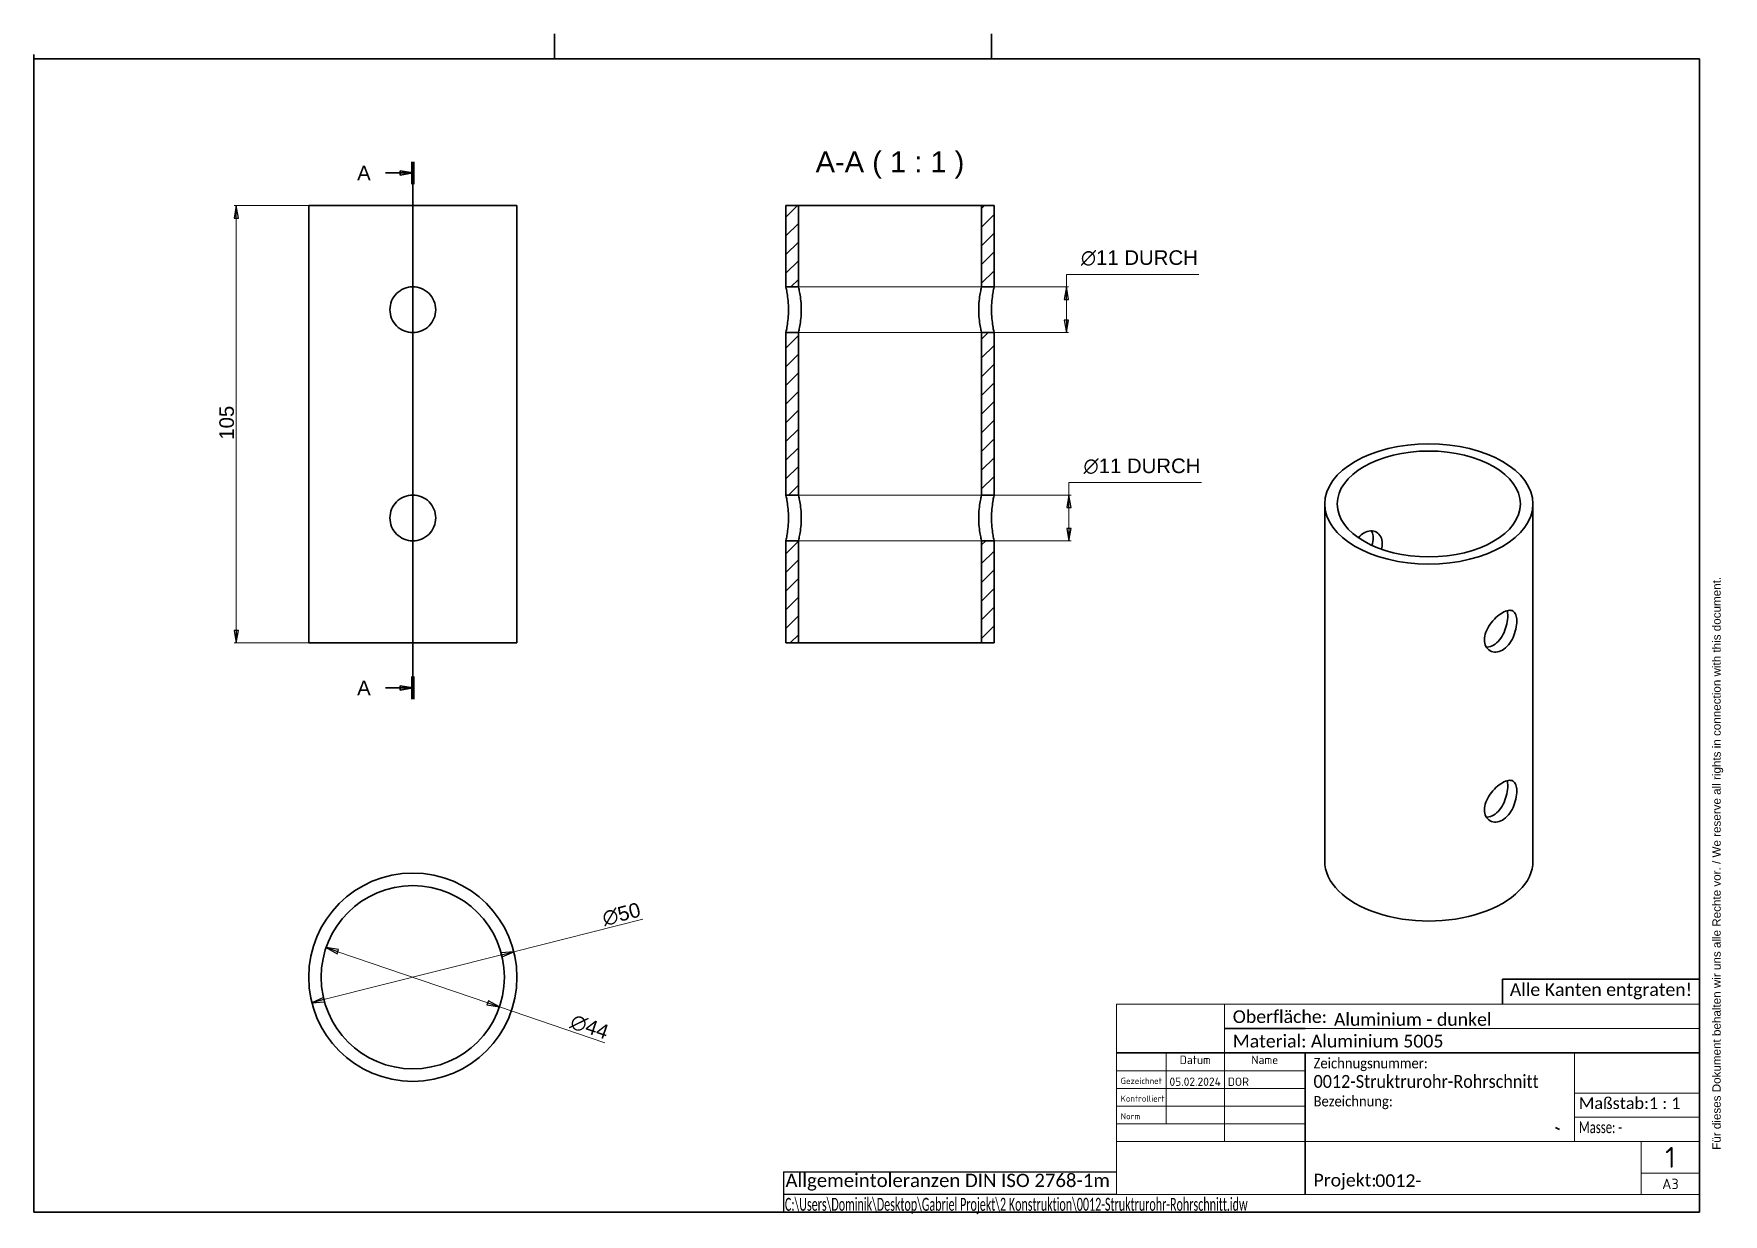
# Model space of a CAD drawing. Header units: millimetres. Extents: x 10 to 416, y 10 to 293.
import ezdxf
from ezdxf.enums import TextEntityAlignment as Align

# ---------------------------------------------------------------- set-up
doc = ezdxf.new("R2010")
doc.units = ezdxf.units.MM
for name, color, linetype, lineweight in [('AM_0', 7, 'Continuous', 35), ('AM_10', 7, 'Continuous', 35), ('AM_6', 7, 'Continuous', 35), ('Schriftkopf', 7, 'Continuous', 9)]:
    doc.layers.add(name, color=color, linetype=linetype, lineweight=lineweight)
for name, color, linetype, lineweight, true_color in [('AM_5', 3, 'Continuous', 25, 0x00ff00), ('AM_8', 1, 'Continuous', 25, 0xff0000), ('Skizziergeometrie(Böma)', 179, 'Continuous', 30, 0x262659), ('Symbole(Böma)', 179, 'Continuous', 15, 0x262659)]:
    doc.layers.add(name, color=color, linetype=linetype, lineweight=lineweight, true_color=true_color)
doc.styles.add('Böma', font='calibri.ttf')
doc.styles.add('Textstil10', font='isocpeur.ttf')
doc.styles.add('Textstil11', font='isocpeur.ttf')
doc.styles.add('Textstil8', font='isocpeur.ttf')
doc.styles.add('Textstil9', font='isocpeur.ttf')
doc.styles.add('Textstil97', font='calibri.ttf', dxfattribs={"width": 0.6})
doc.styles.add('WEC-3_5', font='arial.ttf')
doc.styles.add('WEC-5', font='arial.ttf')
doc.dimstyles.new('WEC_BEM', dxfattribs={"dimtxt": 3.5, "dimasz": 3, "dimexe": 0.5, "dimexo": 0, "dimgap": 0.5, "dimtad": 1, "dimrnd": 1e-08, "dimtxsty": 'WEC-3_5', "dimblk": 'Filled-1', "dimcen": 0.09, "dimdle": 12, "dimclrd": 256, "dimclre": 256, "dimclrt": 7, "dimadec": 1, "dimazin": 2, "dimtfac": 0.571429, "dimtdec": 3, "dimtmove": 0, "dimatfit": 3, "dimldrblk": 'Filled-1', "dimfxl": 1, "dimtolj": 1, "dimlwd": 15, "dimlwe": 15, "dimarcsym": 0})
pattern_1 = [(45, (0, 0), (-2.245064, 2.245064), [])]

# ---------------------------------------------------------------- blocks, each defined once
blk = doc.blocks.new('Ränder A3')
at = {"layer": 'Skizziergeometrie(Böma)'}
for p, q in [((10, 287), (410, 287)), ((10, 287), (10, 10)), ((410, 287), (410, 10)), ((375.42, 30.34), (376.34, 29.9)), ((410, 10), (10, 10))]:
    blk.add_line(p, q, dxfattribs=at)
at = {"layer": 'Symbole(Böma)', "color": 179, "true_color": 0x262659, "insert": (413.07, 25), "char_height": 2, "width": 146.4494, "attachment_point": 1, "rotation": 90, "style": 'Böma'}
blk.add_mtext('\\fArial|b0|i0;{\\H2.0000;Für dieses Dokument behalten wir uns alle Rechte vor. / We reserve all rights in connection with this document.}', dxfattribs=at)
blk = doc.blocks.new('Schriftfelder Böma Projekt')
at = {"layer": 'AM_0', "lineweight": 18}
for p, q in [((328.4, 127.9), (328.4, 106.65)), ((328.4, 118.25), (358.4, 118.25)), ((328.4, 112.45), (358.4, 112.45))]:
    blk.add_line(p, q, dxfattribs=at)
at = {"layer": 'AM_0', "lineweight": 25}
for p, q in [((138.4, 99.4), (218.4, 99.4)), ((138.4, 99.4), (138.4, 89.65)), ((218.4, 93.9), (138.4, 93.9)), ((138.4, 89.65), (218.4, 89.65))]:
    blk.add_line(p, q, dxfattribs=at)
at = {"layer": 'Schriftkopf', "lineweight": 9}
blk.add_line((358.4, 139.65), (218.4, 139.65), dxfattribs=at)
at = {"layer": 'Schriftkopf'}
for p, q in [((218.4, 93.9), (218.4, 139.65)), ((244.3, 127.9), (244.3, 139.65)), ((358.4, 89.65), (358.4, 139.65)), ((263.7, 133.77), (358.4, 133.77)), ((230.3, 110.9), (230.3, 127.9)), ((244.3, 106.65), (244.3, 127.9)), ((218.4, 123.65), (263.7, 123.65)), ((218.4, 119.4), (263.7, 119.4)), ((218.4, 115.15), (263.7, 115.15)), ((218.4, 110.9), (263.7, 110.9)), ((218.4, 106.65), (358.4, 106.65)), ((344.4, 93.9), (344.4, 106.65)), ((344.4, 99.02), (358.4, 99.02)), ((218.4, 93.9), (263.7, 93.9)), ((263.7, 93.9), (358.4, 93.9)), ((218.4, 89.65), (358.4, 89.65))]:
    blk.add_line(p, q, dxfattribs=at)
at = {"layer": 'Skizziergeometrie(Böma)'}
for p, q in [((311.05, 145.65), (311.05, 139.65)), ((311.05, 145.65), (358.4, 145.65)), ((358.4, 139.65), (358.4, 145.67)), ((263.7, 133.77), (244.3, 133.77)), ((218.4, 127.9), (358.4, 127.9)), ((263.7, 93.9), (263.7, 127.9))]:
    blk.add_line(p, q, dxfattribs=at)
at = {"layer": 'AM_6', "color": 7, "insert": (138.9, 98.9), "char_height": 3.2, "attachment_point": 1, "style": 'WEC-3_5'}
blk.add_mtext('\\fCalibri|b0|i0;{\\H3.2000;Allgemeintoleranzen DIN ISO 2768-1m}', dxfattribs=at)
at = {"layer": 'Schriftkopf', "style": 'Textstil11'}
for s, p in [('Datum', (237.3, 124.65)), ('Name', (254, 124.65))]:
    blk.add_text(s, height=2, dxfattribs=at).set_placement(p, align=Align.BOTTOM_CENTER)
at = {"layer": 'Schriftkopf', "style": 'Textstil10'}
for s, p in [('Gezeichnet', (219.4, 120)), ('Kontrolliert', (219.4, 115.75)), ('Norm', (219.4, 111.5))]:
    blk.add_text(s, height=1.5, dxfattribs=at).set_placement(p, align=Align.BOTTOM_LEFT)
at = {"layer": 'Schriftkopf'}
for tag, p, height, style in [('ERSTELLUNGSDATUM_001', (231.1, 120), 2, 'Textstil11'), ('AUTOR_001', (245.1, 120), 2, 'Textstil11'), ('Blattnummer_001', (350.15, 100.34), 5, 'Textstil8'), ('Blattgröße_001', (349.4, 95.21), 2.5, 'Textstil9')]:
    blk.add_attdef(tag, p, '', height=height, dxfattribs=dict(at, style=style))
at = {"layer": 'Schriftkopf', "style": 'Textstil11'}
for tag, p in [('KONTROLLDATUM', (231.3, 115.75)), ('KONTROLLIERT_VON', (245.3, 115.75)), ('GENEHM.DAT._KONSTR.', (231.3, 111.5)), ('KONSTR._GEN._VON', (245.3, 111.5))]:
    blk.add_attdef(tag, text='', height=2, dxfattribs=at).set_placement(p, align=Align.BOTTOM_LEFT)
at = {"layer": 'Symbole(Böma)', "color": 179, "true_color": 0x262659, "attachment_point": 1, "style": 'Böma'}
for s, insert, char_height in [('Alle Kanten entgraten!', (312.83, 144.65), 3.05), ('\\fCalibri|b0|i0;Oberfläche: ', (246.3, 138.15), 3.05), ('Material: Aluminium 5005', (246.3, 132.27), 3.05), ('\\fCalibri|b0|i0;{\\H2.8000;Maßstab:1 : 1}', (329.4, 117.25), 2.8), ('Projekt:', (265.7, 98.9), 3.05)]:
    blk.add_mtext(s, dxfattribs=dict(at, insert=insert, char_height=char_height))
at = {"layer": 'Symbole(Böma)', "color": 179, "true_color": 0x262659, "insert": (265.7, 126.7), "char_height": 3.05, "attachment_point": 1, "line_spacing_factor": 0.978242, "style": 'Böma'}
blk.add_mtext('{\\H0.81967x;\\W0.9;Zeichnugsnummer:\\P\\H1.24x;0012-Struktrurohr-Rohrschnitt\\H1.12903x;\\P\\H0.71429x;Bezeichnung:\\H1.24x;\\P}', dxfattribs=at)
at = {"layer": 'Symbole(Böma)', "color": 179, "true_color": 0x262659, "insert": (329.4, 111.46), "char_height": 2.8, "width": 41.4313, "attachment_point": 1, "style": 'Böma'}
blk.add_mtext('\\fCalibri|b0|i0;\\W0.70;{\\H2.8000;Masse: -}', dxfattribs=at)
at = {"layer": 'Symbole(Böma)', "color": 179, "true_color": 0x262659, "style": 'Böma'}
for tag, p in [('DARSTELLUNG_001', (270.6, 134.43)), ('PROJEKT_001', (280.53, 95.72))]:
    blk.add_attdef(tag, p, '', height=3.05, dxfattribs=at)
blk.add_attdef('Kunde', text='', height=3.05, dxfattribs=at).set_placement((308.7, 98.8), align=Align.TOP_LEFT)
at = {"layer": 'Symbole(Böma)', "color": 179, "true_color": 0x262659, "style": 'Textstil97', "width": 0.6}
blk.add_attdef('DATEINAME_UND_PFAD_001', (138.76, 90.01), '', height=3.1, dxfattribs=at)
blk = doc.blocks.new('Faltmarken_A3')
at = {"layer": 'Skizziergeometrie(Böma)'}
for p, q in [((125, 0), (125, 6)), ((230, 0), (230, 6)), ((0, 0), (0, 1))]:
    blk.add_line(p, q, dxfattribs=at)
blk = doc.blocks.new('2DTransSchnitt0')
at = {"layer": 'AM_10', "linetype": 'Continuous'}
for p, q in [((101.01, 259.57), (98.01, 260.07)), ((98.01, 260.07), (98.01, 259.07)), ((101.01, 262.29), (101.01, 133.19)), ((94.42, 259.57), (98.01, 259.57)), ((98.01, 259.57), (101.01, 259.57)), ((98.01, 259.07), (101.01, 259.57)), ((94.42, 135.91), (98.01, 135.91)), ((101.01, 135.91), (98.01, 136.41)), ((98.01, 136.41), (98.01, 135.41)), ((98.01, 135.91), (101.01, 135.91)), ((98.01, 135.41), (101.01, 135.91))]:
    blk.add_line(p, q, dxfattribs=at)
at = {"layer": 'AM_10', "linetype": 'Continuous', "lineweight": 70}
for p, q in [((101.01, 262.29), (101.01, 256.85)), ((101.01, 138.63), (101.01, 133.19))]:
    blk.add_line(p, q, dxfattribs=at)
at = {"layer": 'AM_10', "linetype": 'Continuous', "flags": 128}
for points in [[(98.01, 259.07), (101.01, 259.57), (98.01, 260.07), (98.01, 259.07)], [(98.01, 135.41), (101.01, 135.91), (98.01, 136.41), (98.01, 135.41)]]:
    blk.add_lwpolyline(points, dxfattribs=at)
at = {"layer": 'AM_10'}
for points in [[(98.01, 259.07), (101.01, 259.57), (98.01, 260.07), (98.01, 259.07)], [(98.01, 135.41), (101.01, 135.91), (98.01, 136.41), (98.01, 135.41)]]:
    blk.add_solid(points, dxfattribs=at)
at = {"layer": 'AM_10', "char_height": 3.5, "attachment_point": 7, "style": 'WEC-3_5'}
for insert in [(87.64, 257.82), (87.64, 134.16)]:
    blk.add_mtext('A', dxfattribs=dict(at, insert=insert))
blk = doc.blocks.new('Filled-1')
at = {"color": 0}
for p, q in [((0, 0), (-1, 0.17)), ((-1, 0.17), (-1, -0.17)), ((-1, 0), (0, 0)), ((-1, -0.17), (0, 0))]:
    blk.add_line(p, q, dxfattribs=at)
at = {"color": 0, "flags": 128}
blk.add_lwpolyline([(-1, -0.17), (0, 0), (-1, 0.17), (-1, -0.17)], dxfattribs=at)
at = {"color": 0}
blk.add_solid([(-1, -0.17), (0, 0), (-1, 0.17), (-1, -0.17)], dxfattribs=at)
blk = doc.blocks.new('*D20')
at = {"layer": 'AM_5', "linetype": 'Continuous', "lineweight": 15, "transparency": 16777216}
for p, q in [((125.25, 72.56), (156.25, 80.38)), ((79.68, 61.06), (122.34, 71.82))]:
    blk.add_line(p, q, dxfattribs=at)
at = {"layer": 'Defpoints', "color": 0, "linetype": 'Continuous', "transparency": 16777216}
for p in [(125.25, 72.56), (76.77, 60.33)]:
    blk.add_point(p, dxfattribs=at)
at = {"layer": 'AM_5', "linetype": 'Continuous', "lineweight": 15, "transparency": 16777216, "xscale": 3, "yscale": 3, "zscale": 3}
for p, rotation in [((125.25, 72.56), 14.15758426670808), ((76.77, 60.33), 194.1575842667081)]:
    blk.add_blockref('Filled-1', p, dxfattribs=dict(at, rotation=rotation))
at = {"layer": 'AM_5', "color": 7, "linetype": 'Continuous', "lineweight": 18, "transparency": 16777216, "insert": (146.18, 82.24), "char_height": 3.5, "attachment_point": 1, "rotation": 14.1576, "style": 'WEC-3_5'}
blk.add_mtext('\\A1;∅50', dxfattribs=at)
blk = doc.blocks.new('*D21')
at = {"layer": 'AM_5', "linetype": 'Continuous', "lineweight": 15, "transparency": 16777216}
for p, q in [((83.03, 72.58), (118.99, 60.3)), ((121.83, 59.34), (147.1, 50.71))]:
    blk.add_line(p, q, dxfattribs=at)
at = {"layer": 'Defpoints', "color": 0, "linetype": 'Continuous', "transparency": 16777216}
for p in [(80.19, 73.55), (121.83, 59.34)]:
    blk.add_point(p, dxfattribs=at)
at = {"layer": 'AM_5', "linetype": 'Continuous', "lineweight": 15, "transparency": 16777216, "xscale": 3, "yscale": 3, "zscale": 3}
for p, rotation in [((80.19, 73.55), 161.1549984722518), ((121.83, 59.34), 341.1549984722518)]:
    blk.add_blockref('Filled-1', p, dxfattribs=dict(at, rotation=rotation))
at = {"layer": 'AM_5', "color": 7, "linetype": 'Continuous', "lineweight": 18, "transparency": 16777216, "insert": (139.67, 57.76), "char_height": 3.5, "attachment_point": 1, "rotation": 341.155, "style": 'WEC-3_5'}
blk.add_mtext('\\A1;∅44', dxfattribs=at)
blk = doc.blocks.new('*D22')
at = {"layer": 'AM_5', "linetype": 'Continuous', "lineweight": 15, "transparency": 16777216}
for p, q in [((193.6, 232.23), (258.44, 232.23)), ((289.78, 235.23), (257.94, 235.23)), ((257.94, 235.23), (257.94, 232.23)), ((257.94, 229.23), (257.94, 224.23)), ((193.6, 221.23), (258.44, 221.23))]:
    blk.add_line(p, q, dxfattribs=at)
at = {"layer": 'Defpoints', "color": 0, "linetype": 'Continuous', "transparency": 16777216}
for p in [(193.6, 232.23), (193.6, 221.23), (257.94, 221.23)]:
    blk.add_point(p, dxfattribs=at)
at = {"layer": 'AM_5', "linetype": 'Continuous', "lineweight": 15, "transparency": 16777216, "xscale": 3, "yscale": 3, "zscale": 3}
for p, rotation in [((257.94, 232.23), 90), ((257.94, 221.23), 270)]:
    blk.add_blockref('Filled-1', p, dxfattribs=dict(at, rotation=rotation))
at = {"layer": 'AM_5', "color": 7, "linetype": 'Continuous', "lineweight": 18, "transparency": 16777216, "insert": (261.44, 241), "char_height": 3.5, "attachment_point": 1, "style": 'WEC-3_5'}
blk.add_mtext('\\A1;{\\fAIGDT|b0|i0;\\ln}\\fArial|b0|i0;{\\H3.5000;11}\\fArial|b0|i0;{\\H3.5000; DURCH}', dxfattribs=at)
blk = doc.blocks.new('*D23')
at = {"layer": 'AM_5', "linetype": 'Continuous', "lineweight": 15, "transparency": 16777216}
for p, q in [((290.41, 185.23), (258.57, 185.23)), ((258.57, 185.23), (258.57, 182.23)), ((193.6, 182.23), (259.07, 182.23)), ((258.57, 179.23), (258.57, 174.23)), ((193.6, 171.23), (259.07, 171.23))]:
    blk.add_line(p, q, dxfattribs=at)
at = {"layer": 'Defpoints', "color": 0, "linetype": 'Continuous', "transparency": 16777216}
for p in [(193.6, 182.23), (193.6, 171.23), (258.57, 171.23)]:
    blk.add_point(p, dxfattribs=at)
at = {"layer": 'AM_5', "linetype": 'Continuous', "lineweight": 15, "transparency": 16777216, "xscale": 3, "yscale": 3, "zscale": 3}
for p, rotation in [((258.57, 182.23), 90), ((258.57, 171.23), 270)]:
    blk.add_blockref('Filled-1', p, dxfattribs=dict(at, rotation=rotation))
at = {"layer": 'AM_5', "color": 7, "linetype": 'Continuous', "lineweight": 18, "transparency": 16777216, "insert": (262.07, 191), "char_height": 3.5, "attachment_point": 1, "style": 'WEC-3_5'}
blk.add_mtext('\\A1;{\\fAIGDT|b0|i0;\\ln}\\fArial|b0|i0;{\\H3.5000;11}\\fArial|b0|i0;{\\H3.5000; DURCH}', dxfattribs=at)
blk = doc.blocks.new('*D24')
at = {"layer": 'AM_5', "linetype": 'Continuous', "lineweight": 15, "transparency": 16777216}
for p, q in [((76.01, 251.73), (58.12, 251.73)), ((58.62, 248.73), (58.62, 149.73)), ((76.01, 146.73), (58.12, 146.73))]:
    blk.add_line(p, q, dxfattribs=at)
at = {"layer": 'Defpoints', "color": 0, "linetype": 'Continuous', "transparency": 16777216}
for p in [(76.01, 251.73), (58.62, 146.73), (76.01, 146.73)]:
    blk.add_point(p, dxfattribs=at)
at = {"layer": 'AM_5', "linetype": 'Continuous', "lineweight": 15, "transparency": 16777216, "xscale": 3, "yscale": 3, "zscale": 3}
for p, rotation in [((58.62, 251.73), 90), ((58.62, 146.73), 270)]:
    blk.add_blockref('Filled-1', p, dxfattribs=dict(at, rotation=rotation))
at = {"layer": 'AM_5', "color": 7, "linetype": 'Continuous', "lineweight": 18, "transparency": 16777216, "insert": (54.55, 195.52), "char_height": 3.5, "attachment_point": 1, "rotation": 90, "style": 'WEC-3_5'}
blk.add_mtext('\\A1;105', dxfattribs=at)

msp = doc.modelspace()

# ---------------------------------------------------------------- hatches: boundary and pattern name
at = {"layer": 'AM_8'}
h = msp.add_hatch(dxfattribs=at)
h.set_pattern_fill('ANSI31', color=256, scale=25.4, style=0)
h.set_pattern_definition(pattern_1)
h.paths.add_polyline_path([(190.599, 232.232), (193.599, 232.232), (193.599, 251.732), (190.599, 251.732)])
h = msp.add_hatch(dxfattribs=at)
h.set_pattern_fill('ANSI31', color=256, scale=25.4, style=0)
h.set_pattern_definition(pattern_1)
h.paths.add_polyline_path([(237.599, 232.232), (240.599, 232.232), (240.599, 251.732), (237.599, 251.732)])
h = msp.add_hatch(dxfattribs=at)
h.set_pattern_fill('ANSI31', color=256, scale=25.4, style=0)
h.set_pattern_definition(pattern_1)
h.paths.add_polyline_path([(193.599, 221.232), (190.599, 221.232), (190.599, 182.232), (193.599, 182.232)])
h = msp.add_hatch(dxfattribs=at)
h.set_pattern_fill('ANSI31', color=256, scale=25.4, style=0)
h.set_pattern_definition(pattern_1)
h.paths.add_polyline_path([(240.599, 221.232), (237.599, 221.232), (237.599, 182.232), (240.599, 182.232)])
h = msp.add_hatch(dxfattribs=at)
h.set_pattern_fill('ANSI31', color=256, scale=25.4, style=0)
h.set_pattern_definition(pattern_1)
h.paths.add_polyline_path([(193.599, 171.232), (190.599, 171.232), (190.599, 146.732), (193.599, 146.732)])
h = msp.add_hatch(dxfattribs=at)
h.set_pattern_fill('ANSI31', color=256, scale=25.4, style=0)
h.set_pattern_definition(pattern_1)
h.paths.add_polyline_path([(240.599, 171.232), (237.599, 171.232), (237.599, 146.732), (240.599, 146.732)])

# ---------------------------------------------------------------- linework, layer by layer
at = {"layer": 'AM_0'}
for p, q in [((126.013, 251.732), (76.013, 251.732)), ((76.013, 146.732), (76.013, 251.732)), ((126.013, 146.732), (126.013, 251.732)), ((193.599, 251.732), (190.599, 251.732)), ((190.599, 251.732), (190.599, 232.232)), ((193.599, 232.232), (193.599, 251.732)), ((193.599, 251.732), (237.599, 251.732)), ((240.599, 251.732), (237.599, 251.732)), ((237.599, 251.732), (237.599, 232.232)), ((240.599, 232.232), (240.599, 251.732)), ((190.599, 232.232), (193.599, 232.232)), ((237.599, 232.232), (240.599, 232.232)), ((193.599, 221.232), (190.599, 221.232)), ((190.599, 221.232), (190.599, 182.232)), ((193.599, 182.232), (193.599, 221.232)), ((240.599, 221.232), (237.599, 221.232)), ((237.599, 221.232), (237.599, 182.232)), ((240.599, 182.232), (240.599, 221.232)), ((190.599, 182.232), (193.599, 182.232)), ((237.599, 182.232), (240.599, 182.232)), ((319.984, 94.368), (319.984, 180.1)), ((369.984, 94.368), (369.984, 180.1)), ((193.599, 171.232), (190.599, 171.232)), ((190.599, 171.232), (190.599, 146.732)), ((193.599, 146.732), (193.599, 171.232)), ((240.599, 171.232), (237.599, 171.232)), ((237.599, 171.232), (237.599, 146.732)), ((240.599, 146.732), (240.599, 171.232)), ((126.013, 146.732), (76.013, 146.732)), ((190.599, 146.732), (193.599, 146.732)), ((193.599, 146.732), (237.599, 146.732)), ((237.599, 146.732), (240.599, 146.732))]:
    msp.add_line(p, q, dxfattribs=at)
for radius in [25, 22]:
    msp.add_circle((101.013, 66.442), radius, dxfattribs=at)
for major_axis in [(25, 0), (22, 0)]:
    msp.add_ellipse((344.984, 180.1), major_axis=major_axis, ratio=0.5773503, dxfattribs=at)
msp.add_ellipse((344.984, 94.368), major_axis=(-25, 0), ratio=0.5773503, start_param=0, end_param=3.1415927, dxfattribs=at)
for points, knots in [([(106.513, 226.732), (106.513, 226.039), (106.374, 225.301), (105.812, 223.947), (105.389, 223.33), (104.415, 222.356), (103.798, 221.933), (102.443, 221.371), (101.706, 221.232), (100.32, 221.232), (99.582, 221.371), (98.227, 221.933), (97.61, 222.356), (96.636, 223.33), (96.214, 223.947), (95.652, 225.301), (95.513, 226.039), (95.513, 227.425), (95.652, 228.163), (96.214, 229.517), (96.636, 230.134), (97.61, 231.108), (98.227, 231.531), (99.582, 232.093), (100.32, 232.232), (101.706, 232.232), (102.443, 232.093), (103.798, 231.531), (104.415, 231.108), (105.389, 230.134), (105.812, 229.517), (106.374, 228.163), (106.513, 227.425), (106.513, 226.732)], [0, 0, 0, 0, 0.2079201, 0.2079201, 0.4158401, 0.4158401, 0.623743, 0.623743, 0.8316458, 0.8316458, 1.0395487, 1.0395487, 1.2474515, 1.2474515, 1.4553716, 1.4553716, 1.6632916, 1.6632916, 1.8712117, 1.8712117, 2.0791317, 2.0791317, 2.2870346, 2.2870346, 2.4949375, 2.4949375, 2.7028403, 2.7028403, 2.9107432, 2.9107432, 3.1186632, 3.1186632, 3.3265833, 3.3265833, 3.3265833, 3.3265833]), ([(191.212, 226.732), (191.212, 227.425), (191.179, 228.163), (191.062, 229.517), (190.98, 230.134), (190.827, 231.108), (190.745, 231.531), (190.631, 232.093), (190.599, 232.232), (190.599, 232.232)], [0, 0, 0, 0, 0.20792005, 0.20792005, 0.4158401, 0.4158401, 0.62374296, 0.62374296, 0.83164582, 0.83164582, 0.83164582, 0.83164582]), ([(193.599, 232.232), (193.599, 232.232), (193.635, 232.093), (193.766, 231.531), (193.858, 231.108), (194.033, 230.135), (194.127, 229.518), (194.26, 228.164), (194.298, 227.426), (194.298, 226.732)], [2.49758372, 2.49758372, 2.49758372, 2.49758372, 2.70570114, 2.70570114, 2.91381857, 2.91381857, 3.12196509, 3.12196509, 3.33011162, 3.33011162, 3.33011162, 3.33011162]), ([(236.901, 226.732), (236.901, 227.426), (236.938, 228.164), (237.071, 229.518), (237.165, 230.135), (237.34, 231.108), (237.433, 231.531), (237.563, 232.093), (237.599, 232.232), (237.599, 232.232)], [0, 0, 0, 0, 0.20814653, 0.20814653, 0.41629306, 0.41629306, 0.62441048, 0.62441048, 0.83252791, 0.83252791, 0.83252791, 0.83252791]), ([(240.599, 232.232), (240.599, 232.232), (240.567, 232.093), (240.453, 231.531), (240.371, 231.108), (240.218, 230.134), (240.136, 229.517), (240.019, 228.163), (239.987, 227.425), (239.987, 226.732)], [2.49493745, 2.49493745, 2.49493745, 2.49493745, 2.70284031, 2.70284031, 2.91074316, 2.91074316, 3.11866321, 3.11866321, 3.32658327, 3.32658327, 3.32658327, 3.32658327]), ([(190.599, 221.232), (190.599, 221.232), (190.631, 221.371), (190.745, 221.933), (190.827, 222.356), (190.98, 223.33), (191.062, 223.947), (191.179, 225.301), (191.212, 226.039), (191.212, 226.732)], [2.49493745, 2.49493745, 2.49493745, 2.49493745, 2.70284031, 2.70284031, 2.91074316, 2.91074316, 3.11866321, 3.11866321, 3.32658327, 3.32658327, 3.32658327, 3.32658327]), ([(194.298, 226.732), (194.298, 226.038), (194.26, 225.3), (194.127, 223.946), (194.033, 223.33), (193.858, 222.356), (193.766, 221.934), (193.635, 221.371), (193.599, 221.232), (193.599, 221.232)], [0, 0, 0, 0, 0.20814653, 0.20814653, 0.41629306, 0.41629306, 0.62441048, 0.62441048, 0.83252791, 0.83252791, 0.83252791, 0.83252791]), ([(237.599, 221.232), (237.599, 221.232), (237.563, 221.371), (237.433, 221.934), (237.34, 222.356), (237.165, 223.33), (237.071, 223.946), (236.938, 225.3), (236.901, 226.038), (236.901, 226.732)], [2.49758372, 2.49758372, 2.49758372, 2.49758372, 2.70570114, 2.70570114, 2.91381857, 2.91381857, 3.12196509, 3.12196509, 3.33011162, 3.33011162, 3.33011162, 3.33011162]), ([(239.987, 226.732), (239.987, 226.039), (240.019, 225.301), (240.136, 223.947), (240.218, 223.33), (240.371, 222.356), (240.453, 221.933), (240.567, 221.371), (240.599, 221.232), (240.599, 221.232)], [0, 0, 0, 0, 0.20792005, 0.20792005, 0.4158401, 0.4158401, 0.62374296, 0.62374296, 0.83164582, 0.83164582, 0.83164582, 0.83164582]), ([(106.513, 176.732), (106.513, 176.039), (106.374, 175.301), (105.812, 173.947), (105.389, 173.33), (104.415, 172.356), (103.798, 171.933), (102.443, 171.371), (101.706, 171.232), (100.32, 171.232), (99.582, 171.371), (98.227, 171.933), (97.61, 172.356), (96.636, 173.33), (96.214, 173.947), (95.652, 175.301), (95.513, 176.039), (95.513, 177.425), (95.652, 178.163), (96.214, 179.517), (96.636, 180.134), (97.61, 181.108), (98.227, 181.531), (99.582, 182.093), (100.32, 182.232), (101.706, 182.232), (102.443, 182.093), (103.798, 181.531), (104.415, 181.108), (105.389, 180.134), (105.812, 179.517), (106.374, 178.163), (106.513, 177.425), (106.513, 176.732)], [0, 0, 0, 0, 0.2079201, 0.2079201, 0.4158401, 0.4158401, 0.623743, 0.623743, 0.8316458, 0.8316458, 1.0395487, 1.0395487, 1.2474515, 1.2474515, 1.4553716, 1.4553716, 1.6632916, 1.6632916, 1.8712117, 1.8712117, 2.0791317, 2.0791317, 2.2870346, 2.2870346, 2.4949375, 2.4949375, 2.7028403, 2.7028403, 2.9107432, 2.9107432, 3.1186632, 3.1186632, 3.3265833, 3.3265833, 3.3265833, 3.3265833]), ([(191.212, 176.732), (191.212, 177.425), (191.179, 178.163), (191.062, 179.517), (190.98, 180.134), (190.827, 181.108), (190.745, 181.531), (190.631, 182.093), (190.599, 182.232), (190.599, 182.232)], [0, 0, 0, 0, 0.20792005, 0.20792005, 0.4158401, 0.4158401, 0.62374296, 0.62374296, 0.83164582, 0.83164582, 0.83164582, 0.83164582]), ([(193.599, 182.232), (193.599, 182.232), (193.635, 182.093), (193.766, 181.531), (193.858, 181.108), (194.033, 180.135), (194.127, 179.518), (194.26, 178.164), (194.298, 177.426), (194.298, 176.732)], [2.49758372, 2.49758372, 2.49758372, 2.49758372, 2.70570114, 2.70570114, 2.91381857, 2.91381857, 3.12196509, 3.12196509, 3.33011162, 3.33011162, 3.33011162, 3.33011162]), ([(236.901, 176.732), (236.901, 177.426), (236.938, 178.164), (237.071, 179.518), (237.165, 180.135), (237.34, 181.108), (237.433, 181.531), (237.563, 182.093), (237.599, 182.232), (237.599, 182.232)], [0, 0, 0, 0, 0.20814653, 0.20814653, 0.41629306, 0.41629306, 0.62441048, 0.62441048, 0.83252791, 0.83252791, 0.83252791, 0.83252791]), ([(240.599, 182.232), (240.599, 182.232), (240.567, 182.093), (240.453, 181.531), (240.371, 181.108), (240.218, 180.134), (240.136, 179.517), (240.019, 178.163), (239.987, 177.425), (239.987, 176.732)], [2.49493745, 2.49493745, 2.49493745, 2.49493745, 2.70284031, 2.70284031, 2.91074316, 2.91074316, 3.11866321, 3.11866321, 3.32658327, 3.32658327, 3.32658327, 3.32658327]), ([(190.599, 171.232), (190.599, 171.232), (190.631, 171.371), (190.745, 171.933), (190.827, 172.356), (190.98, 173.33), (191.062, 173.947), (191.179, 175.301), (191.212, 176.039), (191.212, 176.732)], [2.49493745, 2.49493745, 2.49493745, 2.49493745, 2.70284031, 2.70284031, 2.91074316, 2.91074316, 3.11866321, 3.11866321, 3.32658327, 3.32658327, 3.32658327, 3.32658327]), ([(194.298, 176.732), (194.298, 176.038), (194.26, 175.3), (194.127, 173.946), (194.033, 173.33), (193.858, 172.356), (193.766, 171.934), (193.635, 171.371), (193.599, 171.232), (193.599, 171.232)], [0, 0, 0, 0, 0.20814653, 0.20814653, 0.41629306, 0.41629306, 0.62441048, 0.62441048, 0.83252791, 0.83252791, 0.83252791, 0.83252791]), ([(237.599, 171.232), (237.599, 171.232), (237.563, 171.371), (237.433, 171.934), (237.34, 172.356), (237.165, 173.33), (237.071, 173.946), (236.938, 175.3), (236.901, 176.038), (236.901, 176.732)], [2.49758372, 2.49758372, 2.49758372, 2.49758372, 2.70570114, 2.70570114, 2.91381857, 2.91381857, 3.12196509, 3.12196509, 3.33011162, 3.33011162, 3.33011162, 3.33011162]), ([(239.987, 176.732), (239.987, 176.039), (240.019, 175.301), (240.136, 173.947), (240.218, 173.33), (240.371, 172.356), (240.453, 171.933), (240.567, 171.371), (240.599, 171.232), (240.599, 171.232)], [0, 0, 0, 0, 0.20792005, 0.20792005, 0.4158401, 0.4158401, 0.62374296, 0.62374296, 0.83164582, 0.83164582, 0.83164582, 0.83164582]), ([(328.064, 171.982), (328.484, 172.484), (328.958, 172.889), (329.919, 173.443), (330.466, 173.616), (331.516, 173.657), (332.017, 173.525), (332.829, 173.057), (333.194, 172.688), (333.686, 171.757), (333.811, 171.196), (333.811, 170.63)], [2.2983504, 2.2983504, 2.2983504, 2.2983504, 2.4975837, 2.4975837, 2.7057011, 2.7057011, 2.9138186, 2.9138186, 3.1219651, 3.1219651, 3.3301116, 3.3301116, 3.3301116, 3.3301116]), ([(331.629, 171.889), (331.629, 172.455), (331.508, 173.014), (331.239, 173.531), (331.209, 173.585), (331.177, 173.637)], [0, 0, 0, 0, 0.20792005, 0.20792005, 0.23273824, 0.23273824, 0.23273824, 0.23273824]), ([(366.118, 151.977), (366.118, 151.411), (366.043, 150.739), (365.728, 149.356), (365.487, 148.646), (364.907, 147.39), (364.528, 146.76), (363.651, 145.701), (363.152, 145.274), (362.172, 144.708), (361.628, 144.533), (360.589, 144.486), (360.095, 144.613), (359.298, 145.073), (358.941, 145.438), (358.461, 146.362), (358.34, 146.92), (358.34, 148.052), (358.461, 148.698), (358.941, 149.986), (359.298, 150.628), (360.095, 151.759), (360.589, 152.323), (361.628, 153.288), (362.172, 153.689), (363.152, 154.255), (363.651, 154.456), (364.528, 154.597), (364.907, 154.537), (365.487, 154.202), (365.728, 153.904), (366.043, 153.075), (366.118, 152.543), (366.118, 151.977)], [0, 0, 0, 0, 0.2079201, 0.2079201, 0.4158401, 0.4158401, 0.623743, 0.623743, 0.8316458, 0.8316458, 1.0395487, 1.0395487, 1.2474515, 1.2474515, 1.4553716, 1.4553716, 1.6632916, 1.6632916, 1.8712117, 1.8712117, 2.0791317, 2.0791317, 2.2870346, 2.2870346, 2.4949375, 2.4949375, 2.7028403, 2.7028403, 2.9107432, 2.9107432, 3.1186632, 3.1186632, 3.3265833, 3.3265833, 3.3265833, 3.3265833]), ([(358.792, 145.738), (358.853, 145.737), (358.916, 145.737), (359.503, 145.76), (360.05, 145.932), (361.031, 146.499), (361.528, 146.929), (362.393, 147.994), (362.763, 148.628), (363.328, 149.892), (363.561, 150.606), (363.864, 151.996), (363.936, 152.67), (363.936, 153.237)], [2.2647178, 2.2647178, 2.2647178, 2.2647178, 2.2894663, 2.2894663, 2.4975837, 2.4975837, 2.7057011, 2.7057011, 2.9138186, 2.9138186, 3.1219651, 3.1219651, 3.3301116, 3.3301116, 3.3301116, 3.3301116]), ([(366.118, 111.152), (366.118, 110.586), (366.043, 109.914), (365.728, 108.531), (365.487, 107.821), (364.907, 106.566), (364.528, 105.935), (363.651, 104.877), (363.152, 104.449), (362.172, 103.883), (361.628, 103.708), (360.589, 103.661), (360.095, 103.788), (359.298, 104.248), (358.941, 104.613), (358.461, 105.537), (358.34, 106.096), (358.34, 107.227), (358.461, 107.873), (358.941, 109.161), (359.298, 109.804), (360.095, 110.934), (360.589, 111.498), (361.628, 112.463), (362.172, 112.865), (363.152, 113.431), (363.651, 113.631), (364.528, 113.772), (364.907, 113.712), (365.487, 113.377), (365.728, 113.079), (366.043, 112.25), (366.118, 111.718), (366.118, 111.152)], [0, 0, 0, 0, 0.2079201, 0.2079201, 0.4158401, 0.4158401, 0.623743, 0.623743, 0.8316458, 0.8316458, 1.0395487, 1.0395487, 1.2474515, 1.2474515, 1.4553716, 1.4553716, 1.6632916, 1.6632916, 1.8712117, 1.8712117, 2.0791317, 2.0791317, 2.2870346, 2.2870346, 2.4949375, 2.4949375, 2.7028403, 2.7028403, 2.9107432, 2.9107432, 3.1186632, 3.1186632, 3.3265833, 3.3265833, 3.3265833, 3.3265833]), ([(358.792, 104.914), (358.853, 104.912), (358.916, 104.912), (359.503, 104.935), (360.05, 105.108), (361.031, 105.674), (361.528, 106.104), (362.393, 107.169), (362.763, 107.804), (363.328, 109.067), (363.561, 109.781), (363.864, 111.171), (363.936, 111.846), (363.936, 112.412)], [2.2647178, 2.2647178, 2.2647178, 2.2647178, 2.2894663, 2.2894663, 2.4975837, 2.4975837, 2.7057011, 2.7057011, 2.9138186, 2.9138186, 3.1219651, 3.1219651, 3.3301116, 3.3301116, 3.3301116, 3.3301116])]:
    msp.add_open_spline(points, degree=3, knots=knots, dxfattribs=at)
for points in [[(331.31, 170.15), (331.522, 170.755), (331.629, 171.358), (331.629, 171.889)], [(333.811, 170.63), (333.811, 170.197), (333.738, 169.72), (333.595, 169.233)], [(363.936, 153.237), (363.936, 153.681), (363.892, 154.104), (363.799, 154.463)], [(363.936, 112.412), (363.936, 112.857), (363.892, 113.279), (363.799, 113.639)]]:
    msp.add_open_spline(points, degree=3, dxfattribs=at)

# ---------------------------------------------------------------- block references
for name, p in [('Faltmarken_A3', (10, 287)), ('Ränder A3', (0, 0))]:
    msp.add_blockref(name, p)
msp.add_blockref('Schriftfelder Böma Projekt', (51.6, -79.65)).add_auto_attribs({'Blattnummer_001': '1', 'Blattgröße_001': 'A3', 'ERSTELLUNGSDATUM_001': '05.02.2024', 'AUTOR_001': 'DOR', 'PROJEKT_001': '0012-', 'DARSTELLUNG_001': 'Aluminium - dunkel', 'DATEINAME_UND_PFAD_001': 'C:\\Users\\Dominik\\Desktop\\Gabriel Projekt\\2 Konstruktion\\0012-Struktrurohr-Rohrschnitt.idw'})
at = {"layer": 'AM_10'}
msp.add_blockref('2DTransSchnitt0', (0, 0), dxfattribs=at)

# ---------------------------------------------------------------- texts
at = {"layer": 'AM_6', "color": 7, "insert": (197.741, 258.232), "char_height": 5, "attachment_point": 7, "style": 'WEC-5'}
msp.add_mtext('A-A ( 1 : 1 )', dxfattribs=at)

# ---------------------------------------------------------------- dimensions: what is measured, and where the dimension line sits
at = {"layer": 'AM_5', "linetype": 'Continuous', "lineweight": 18}
dim = msp.add_linear_dim(base=(58.623, 146.732), p1=(76.013, 251.732), p2=(76.013, 146.732), angle=270, dimstyle='WEC_BEM', override={"dimgap": 0.5, "dimdec": 2, "dimtol": 0, "dimlim": 0, "dimtp": 0, "dimtm": 0, "dimtdec": 3, "dimtofl": 0, "dimatfit": 1}, dxfattribs=at)
dim.commit()
dim.dimension.update_dxf_attribs({"geometry": '*D24', "text_midpoint": (58.623, 199.232), "dimtype": 160})
for base, p1, p2, picture, middle in [((257.943, 221.232), (193.599, 232.232), (193.599, 221.232), '*D22', (258.082, 234.674)), ((258.572, 171.232), (193.599, 182.232), (193.599, 171.232), '*D23', (258.715, 184.941))]:
    dim = msp.add_linear_dim(base=base, p1=p1, p2=p2, angle=270, text='{\\fAIGDT|b0|i0;\\ln}\\fArial|b0|i0;{\\H3.5000;<>}\\fArial|b0|i0;{\\H3.5000; DURCH}', dimstyle='WEC_BEM', override={"dimgap": 0.5, "dimtih": 1, "dimtoh": 1, "dimdec": 2, "dimtol": 0, "dimlim": 0, "dimtp": 0, "dimtm": 0, "dimtdec": 3, "dimtofl": 0, "dimtmove": 1, "dimatfit": 2}, dxfattribs=at)
    dim.commit()
    dim.dimension.update_dxf_attribs({"geometry": picture, "text_midpoint": middle, "dimtype": 160})
for p1, p2, picture, middle in [((76.772, 60.327), (125.253, 72.556), '*D20', (151.496, 79.176)), ((80.192, 73.548), (121.833, 59.335), '*D21', (142.455, 52.297))]:
    dim = msp.add_diameter_dim_2p(p1=p1, p2=p2, dimstyle='WEC_BEM', override={"dimgap": 0.5, "dimdec": 2, "dimlfac": 1, "dimtol": 0, "dimlim": 0, "dimtp": 0, "dimtm": 0, "dimtdec": 3, "dimatfit": 2}, dxfattribs=at)
    dim.commit()
    dim.dimension.update_dxf_attribs({"geometry": picture, "text_midpoint": middle, "dimtype": 163})

doc.saveas('drawing.dxf')
